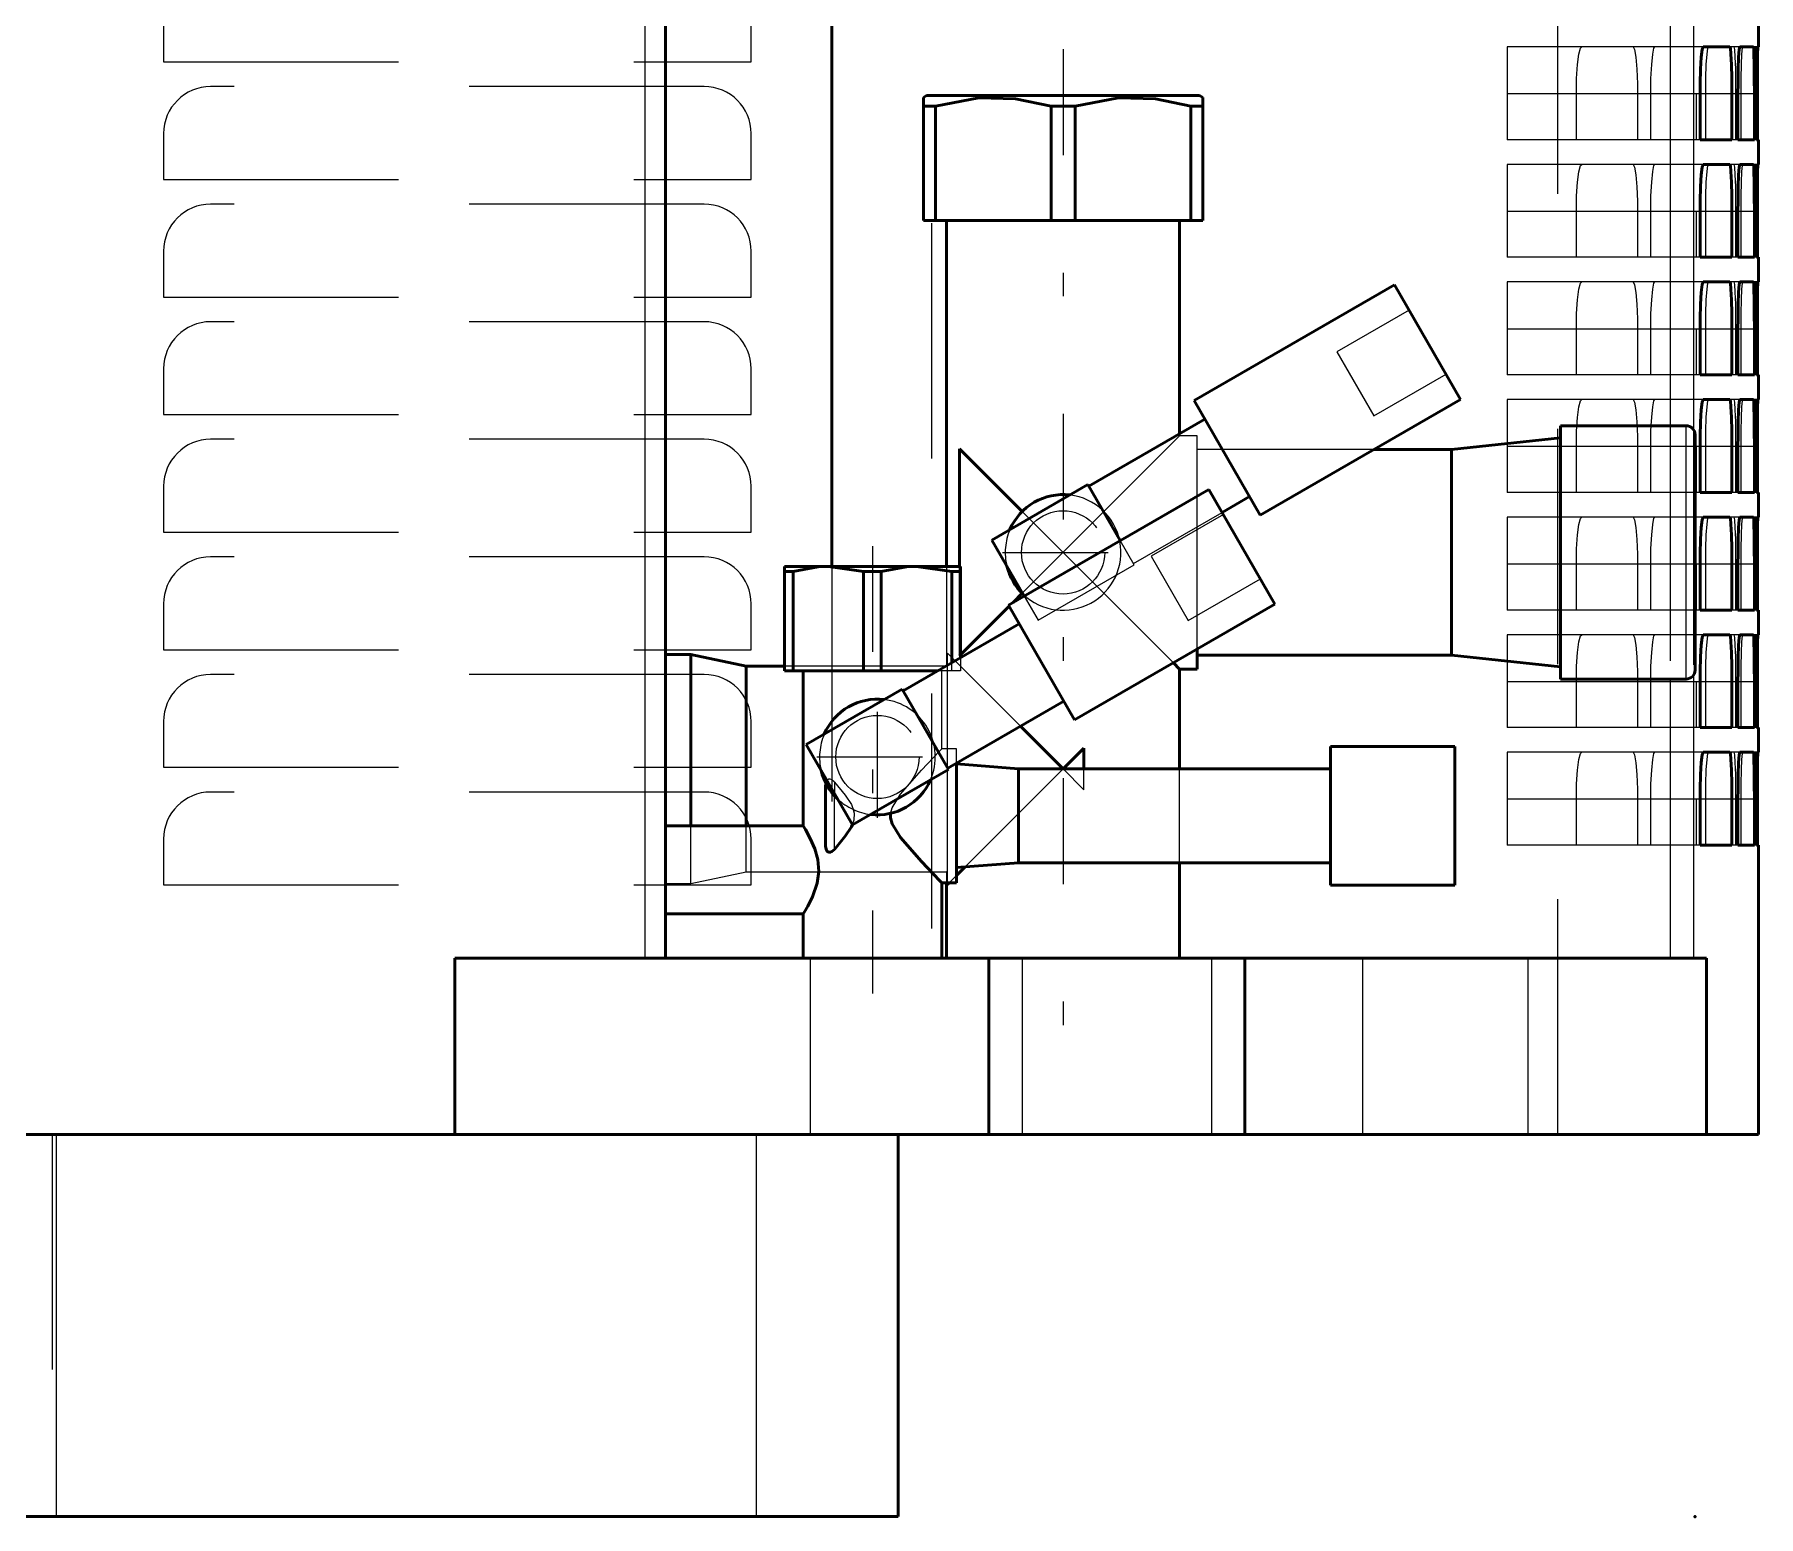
# Model space of a CAD drawing. Header units: inches. Extents: x 0 to 35.8, y 0 to 41.5.
# Drawn here: x 28.43 to 35.77, y 0 to 6.3 of the extents above; entities that cross this region are included whole.
import ezdxf

# ---------------------------------------------------------------- set-up
doc = ezdxf.new("R2010")
doc.units = ezdxf.units.IN
doc.header["$MEASUREMENT"] = 0
doc.linetypes.add('Center', pattern=[1.5, 0.45, -0.5, 0.05, -0.5])
doc.linetypes.add('Dashed', pattern=[2, 1, -1])
for name, color, linetype, lineweight in [('2d ConnectionPoints', 7, 'Continuous', 50), ('AM_0', 7, 'Continuous', 50), ('AM_4', 3, 'Continuous', 25), ('AM_7', 7, 'Center', 25), ('AM_9', 6, 'Dashed', 25)]:
    doc.layers.add(name, color=color, linetype=linetype, lineweight=lineweight)

msp = doc.modelspace()

# ---------------------------------------------------------------- linework, layer by layer
at = {"layer": '2d ConnectionPoints'}
msp.add_point((35.5, 0), dxfattribs=at)
msp.add_point((35.5, 0), dxfattribs=at)
at = {"layer": 'AM_0'}
for p, q in [((31.12, 14.625), (31.12, 2.375)), ((31.8271, 14.625), (31.8271, 4.04)), ((35.77, 6.355), (35.77, 6.25)), ((35.6481, 6.25), (35.5345, 6.25)), ((35.7485, 6.25), (35.6901, 6.25)), ((35.77, 6.25), (35.7636, 6.25)), ((32.2305, 6.043), (32.2165, 6.0349)), ((32.2165, 5.512), (32.2165, 6.0349)), ((33.3915, 6.043), (32.2305, 6.043)), ((33.4055, 6.0349), (33.3915, 6.043)), ((33.4055, 6.0349), (33.4055, 5.512)), ((35.5217, 6.05), (35.5217, 5.855)), ((35.657, 5.855), (35.657, 6.05)), ((35.6826, 6.05), (35.6826, 5.855)), ((35.7522, 5.855), (35.7522, 6.05)), ((35.7613, 6.05), (35.7613, 5.855)), ((35.7652, 5.855), (35.7652, 6.05)), ((32.2675, 5.9977), (32.2165, 5.9977)), ((32.2675, 5.9977), (32.2675, 5.512)), ((32.76, 5.512), (32.76, 5.9977)), ((32.862, 5.9977), (32.76, 5.9977)), ((32.862, 5.9977), (32.862, 5.512)), ((33.3545, 5.512), (33.3545, 5.9977)), ((33.4055, 5.9977), (33.3545, 5.9977)), ((35.5217, 5.855), (35.657, 5.855)), ((35.6826, 5.855), (35.7522, 5.855)), ((35.7613, 5.855), (35.77, 5.855)), ((35.77, 5.855), (35.77, 5.75)), ((35.6481, 5.75), (35.5345, 5.75)), ((35.7485, 5.75), (35.6901, 5.75)), ((35.77, 5.75), (35.7636, 5.75)), ((33.4055, 5.512), (32.2165, 5.512)), ((32.315, 5.512), (32.315, 4.04)), ((33.307, 4.6046), (33.307, 5.512)), ((35.5217, 5.55), (35.5217, 5.355)), ((35.657, 5.355), (35.657, 5.55)), ((35.6826, 5.55), (35.6826, 5.355)), ((35.7522, 5.355), (35.7522, 5.55)), ((35.7613, 5.55), (35.7613, 5.355)), ((35.7652, 5.355), (35.7652, 5.55)), ((35.5217, 5.355), (35.657, 5.355)), ((35.6826, 5.355), (35.7522, 5.355)), ((35.7613, 5.355), (35.77, 5.355)), ((35.77, 5.355), (35.77, 5.25)), ((34.2209, 5.2379), (33.3688, 4.7459)), ((34.2209, 5.2379), (34.5024, 4.7503)), ((35.6481, 5.25), (35.5345, 5.25)), ((35.7485, 5.25), (35.6901, 5.25)), ((35.77, 5.25), (35.7636, 5.25)), ((35.5217, 5.05), (35.5217, 4.855)), ((35.657, 4.855), (35.657, 5.05)), ((35.6826, 5.05), (35.6826, 4.855)), ((35.7522, 4.855), (35.7522, 5.05)), ((35.7613, 5.05), (35.7613, 4.855)), ((35.7652, 4.855), (35.7652, 5.05)), ((35.5217, 4.855), (35.657, 4.855)), ((35.6826, 4.855), (35.7522, 4.855)), ((35.7613, 4.855), (35.77, 4.855)), ((35.77, 4.855), (35.77, 4.75)), ((33.3688, 4.7459), (33.6503, 4.2583)), ((33.6503, 4.2583), (34.5024, 4.7503)), ((35.6481, 4.75), (35.5345, 4.75)), ((35.7485, 4.75), (35.6901, 4.75)), ((35.77, 4.75), (35.7636, 4.75)), ((33.4145, 4.6667), (32.9209, 4.3817)), ((34.928, 3.5615), (34.928, 4.6385)), ((35.462, 4.6385), (34.928, 4.6385)), ((34.928, 4.587), (34.463, 4.537)), ((35.5, 3.5995), (35.5, 4.6005)), ((35.5217, 4.55), (35.5217, 4.355)), ((35.657, 4.355), (35.657, 4.55)), ((35.6826, 4.55), (35.6826, 4.355)), ((35.7522, 4.355), (35.7522, 4.55)), ((35.7613, 4.55), (35.7613, 4.355)), ((35.7652, 4.355), (35.7652, 4.55)), ((32.371, 4.54), (32.6371, 4.2739)), ((32.371, 4.04), (32.371, 4.54)), ((34.463, 4.537), (34.1329, 4.537)), ((34.463, 3.663), (34.463, 4.537)), ((32.9169, 4.3886), (32.5081, 4.1526)), ((33.4309, 4.3679), (32.5788, 3.8759)), ((33.0544, 4.1505), (32.9169, 4.3886)), ((33.4309, 4.3679), (33.7124, 3.8803)), ((33.4875, 4.27), (33.6045, 4.3376)), ((35.5217, 4.355), (35.657, 4.355)), ((35.6826, 4.355), (35.7522, 4.355)), ((35.7613, 4.355), (35.77, 4.355)), ((35.77, 4.355), (35.77, 4.25)), ((35.6481, 4.25), (35.5345, 4.25)), ((35.7485, 4.25), (35.6901, 4.25)), ((35.77, 4.25), (35.7636, 4.25)), ((32.5081, 4.1526), (32.6456, 3.9145)), ((31.625, 3.597), (31.625, 4.04)), ((32.375, 4.04), (31.625, 4.04)), ((31.9624, 4.0181), (31.8125, 4.04)), ((32.3374, 4.0181), (32.1875, 4.04)), ((32.375, 4.04), (32.375, 3.6526)), ((35.5217, 4.05), (35.5217, 3.855)), ((35.657, 3.855), (35.657, 4.05)), ((35.6826, 4.05), (35.6826, 3.855)), ((35.7522, 3.855), (35.7522, 4.05)), ((35.7613, 4.05), (35.7613, 3.855)), ((35.7652, 3.855), (35.7652, 4.05)), ((31.6626, 4.0181), (31.625, 4.0181)), ((31.6626, 4.0181), (31.6626, 3.597)), ((31.9624, 3.597), (31.9624, 4.0181)), ((32.0376, 4.0181), (31.9624, 4.0181)), ((32.0376, 4.0181), (32.0376, 3.597)), ((32.375, 4.0181), (32.3374, 4.0181)), ((32.3374, 3.6309), (32.3374, 4.0181)), ((32.6371, 3.9261), (32.5981, 3.8871)), ((32.5818, 3.8708), (32.371, 3.66)), ((32.5788, 3.8759), (32.8603, 3.3883)), ((32.8603, 3.3883), (33.7124, 3.8803)), ((35.5217, 3.855), (35.657, 3.855)), ((35.6826, 3.855), (35.7522, 3.855)), ((35.7613, 3.855), (35.77, 3.855)), ((35.77, 3.855), (35.77, 3.75)), ((32.6245, 3.7967), (32.1309, 3.5117)), ((35.6481, 3.75), (35.5345, 3.75)), ((35.7485, 3.75), (35.6901, 3.75)), ((35.77, 3.75), (35.7636, 3.75)), ((33.381, 3.604), (33.381, 3.689)), ((31.227, 3.666), (31.12, 3.666)), ((31.227, 2.937), (31.227, 3.666)), ((31.463, 3.616), (31.227, 3.666)), ((31.625, 3.616), (31.463, 3.616)), ((31.463, 2.937), (31.463, 3.616)), ((32.2787, 3.597), (31.625, 3.597)), ((31.705, 3.597), (31.705, 2.9356)), ((33.307, 3.604), (33.2802, 3.6308)), ((33.307, 3.18), (33.307, 3.604)), ((33.307, 3.604), (33.381, 3.604)), ((33.381, 3.663), (34.463, 3.663)), ((34.463, 3.663), (34.928, 3.613)), ((34.928, 3.5615), (35.462, 3.5615)), ((35.5217, 3.55), (35.5217, 3.355)), ((35.657, 3.355), (35.657, 3.55)), ((35.6826, 3.55), (35.6826, 3.355)), ((35.7522, 3.355), (35.7522, 3.55)), ((35.7613, 3.55), (35.7613, 3.355)), ((35.7652, 3.355), (35.7652, 3.55)), ((32.1269, 3.5186), (31.7181, 3.2826)), ((32.3239, 3.1774), (32.1269, 3.5186)), ((32.3209, 3.1826), (32.8145, 3.4676)), ((32.6293, 3.3607), (32.811, 3.179)), ((35.5217, 3.355), (35.657, 3.355)), ((35.6826, 3.355), (35.7522, 3.355)), ((35.7613, 3.355), (35.77, 3.355)), ((35.77, 3.355), (35.77, 3.25)), ((31.7181, 3.2826), (31.9151, 2.9414)), ((32.811, 3.179), (32.9, 3.268)), ((32.9, 3.18), (32.9, 3.268)), ((33.949, 2.685), (33.949, 3.275)), ((34.478, 3.275), (33.949, 3.275)), ((34.478, 2.685), (34.478, 3.275)), ((35.6481, 3.25), (35.5345, 3.25)), ((35.7485, 3.25), (35.6901, 3.25)), ((35.77, 3.25), (35.7636, 3.25)), ((31.9151, 2.9414), (32.3239, 3.1774)), ((32.622, 3.18), (32.358, 3.2005)), ((32.358, 2.695), (32.358, 3.2005)), ((33.949, 3.18), (32.622, 3.18)), ((32.622, 2.78), (32.622, 3.18)), ((31.8, 2.8617), (31.8, 3.0983)), ((35.5217, 3.05), (35.5217, 2.855)), ((35.657, 2.855), (35.657, 3.05)), ((35.6826, 3.05), (35.6826, 2.855)), ((35.7522, 2.855), (35.7522, 3.05)), ((35.7613, 3.05), (35.7613, 2.855)), ((35.7652, 2.855), (35.7652, 3.05)), ((31.705, 2.937), (31.12, 2.937)), ((35.5217, 2.855), (35.657, 2.855)), ((35.6826, 2.855), (35.7522, 2.855)), ((35.7613, 2.855), (35.77, 2.855)), ((35.77, 2.855), (35.77, 1.625)), ((32.358, 2.7595), (32.622, 2.78)), ((32.3943, 2.7623), (32.358, 2.726)), ((32.622, 2.78), (33.949, 2.78)), ((33.307, 2.375), (33.307, 2.78)), ((32.295, 2.695), (32.358, 2.695)), ((32.295, 2.375), (32.295, 2.695)), ((32.315, 2.695), (32.315, 2.375)), ((32.319, 2.687), (32.319, 2.695)), ((32.327, 2.695), (32.319, 2.687)), ((33.949, 2.685), (34.478, 2.685)), ((31.12, 2.563), (31.705, 2.563)), ((31.705, 2.563), (31.705, 2.375)), ((30.2226, 2.375), (35.5484, 2.375)), ((30.2226, 2.375), (30.2226, 1.625)), ((32.495, 2.375), (32.495, 1.625)), ((33.585, 2.375), (33.585, 1.625)), ((35.5484, 2.375), (35.5484, 1.625)), ((0.23, 1.625), (35.77, 1.625)), ((32.11, 1.625), (32.11, 0)), ((3.39, 0), (32.11, 0))]:
    msp.add_line(p, q, dxfattribs=at)
for points in [[(35.5345, 6.25), (35.5303, 6.2387), (35.5265, 6.206), (35.5236, 6.1557), (35.522, 6.0935), (35.5217, 6.05)], [(35.657, 6.05), (35.6565, 6.1162), (35.6551, 6.1748), (35.6529, 6.2195), (35.6501, 6.2451), (35.6481, 6.25)], [(35.6901, 6.25), (35.6877, 6.2387), (35.6855, 6.2061), (35.6838, 6.1559), (35.6828, 6.0938), (35.6826, 6.05)], [(35.7522, 6.05), (35.752, 6.1162), (35.7514, 6.1749), (35.7505, 6.2196), (35.7494, 6.2451), (35.7485, 6.25)], [(35.7636, 6.25), (35.7629, 6.2387), (35.7622, 6.2062), (35.7617, 6.156), (35.7614, 6.0939), (35.7613, 6.05)], [(35.7652, 6.05), (35.7653, 6.1162), (35.7656, 6.1749), (35.766, 6.2196), (35.7665, 6.2451), (35.7669, 6.25)], [(32.76, 5.9977), (32.6092, 6.0291), (32.4523, 6.0325), (32.2675, 5.9977)], [(33.3545, 5.9977), (33.2037, 6.0291), (33.0468, 6.0325), (32.862, 5.9977)], [(35.5345, 5.75), (35.5303, 5.7387), (35.5265, 5.706), (35.5236, 5.6557), (35.522, 5.5935), (35.5217, 5.55)], [(35.657, 5.55), (35.6565, 5.6162), (35.6551, 5.6748), (35.6529, 5.7195), (35.6501, 5.7451), (35.6481, 5.75)], [(35.6901, 5.75), (35.6877, 5.7387), (35.6855, 5.7061), (35.6838, 5.6559), (35.6828, 5.5938), (35.6826, 5.55)], [(35.7522, 5.55), (35.752, 5.6162), (35.7514, 5.6749), (35.7505, 5.7196), (35.7494, 5.7451), (35.7485, 5.75)], [(35.7636, 5.75), (35.7629, 5.7387), (35.7622, 5.7062), (35.7617, 5.656), (35.7614, 5.5939), (35.7613, 5.55)], [(35.7652, 5.55), (35.7653, 5.6162), (35.7656, 5.6749), (35.766, 5.7196), (35.7665, 5.7451), (35.7669, 5.75)], [(35.5345, 5.25), (35.5303, 5.2387), (35.5265, 5.206), (35.5236, 5.1557), (35.522, 5.0935), (35.5217, 5.05)], [(35.657, 5.05), (35.6565, 5.1162), (35.6551, 5.1748), (35.6529, 5.2195), (35.6501, 5.2451), (35.6481, 5.25)], [(35.6901, 5.25), (35.6877, 5.2387), (35.6855, 5.2061), (35.6838, 5.1559), (35.6828, 5.0938), (35.6826, 5.05)], [(35.7522, 5.05), (35.752, 5.1162), (35.7514, 5.1749), (35.7505, 5.2196), (35.7494, 5.2451), (35.7485, 5.25)], [(35.7636, 5.25), (35.7629, 5.2387), (35.7622, 5.2062), (35.7617, 5.156), (35.7614, 5.0939), (35.7613, 5.05)], [(35.7652, 5.05), (35.7653, 5.1162), (35.7656, 5.1749), (35.766, 5.2196), (35.7665, 5.2451), (35.7669, 5.25)], [(35.5345, 4.75), (35.5303, 4.7387), (35.5265, 4.706), (35.5236, 4.6557), (35.522, 4.5935), (35.5217, 4.55)], [(35.657, 4.55), (35.6565, 4.6162), (35.6551, 4.6748), (35.6529, 4.7195), (35.6501, 4.7451), (35.6481, 4.75)], [(35.6901, 4.75), (35.6877, 4.7387), (35.6855, 4.7061), (35.6838, 4.6559), (35.6828, 4.5938), (35.6826, 4.55)], [(35.7522, 4.55), (35.752, 4.6162), (35.7514, 4.6749), (35.7505, 4.7196), (35.7494, 4.7451), (35.7485, 4.75)], [(35.7636, 4.75), (35.7629, 4.7387), (35.7622, 4.7062), (35.7617, 4.656), (35.7614, 4.5939), (35.7613, 4.55)], [(35.7652, 4.55), (35.7653, 4.6162), (35.7656, 4.6749), (35.766, 4.7196), (35.7665, 4.7451), (35.7669, 4.75)], [(35.5345, 4.25), (35.5303, 4.2387), (35.5265, 4.206), (35.5236, 4.1557), (35.522, 4.0935), (35.5217, 4.05)], [(35.657, 4.05), (35.6565, 4.1162), (35.6551, 4.1748), (35.6529, 4.2195), (35.6501, 4.2451), (35.6481, 4.25)], [(35.6901, 4.25), (35.6877, 4.2387), (35.6855, 4.2061), (35.6838, 4.1559), (35.6828, 4.0938), (35.6826, 4.05)], [(35.7522, 4.05), (35.752, 4.1162), (35.7514, 4.1749), (35.7505, 4.2196), (35.7494, 4.2451), (35.7485, 4.25)], [(35.7636, 4.25), (35.7629, 4.2387), (35.7622, 4.2062), (35.7617, 4.156), (35.7614, 4.0939), (35.7613, 4.05)], [(35.7652, 4.05), (35.7653, 4.1162), (35.7656, 4.1749), (35.766, 4.2196), (35.7665, 4.2451), (35.7669, 4.25)], [(31.8125, 4.04), (31.7694, 4.0381), (31.6626, 4.0181)], [(32.1875, 4.04), (32.1444, 4.0381), (32.0376, 4.0181)], [(35.5345, 3.75), (35.5303, 3.7387), (35.5265, 3.706), (35.5236, 3.6557), (35.522, 3.5935), (35.5217, 3.55)], [(35.657, 3.55), (35.6565, 3.6162), (35.6551, 3.6748), (35.6529, 3.7195), (35.6501, 3.7451), (35.6481, 3.75)], [(35.6901, 3.75), (35.6877, 3.7387), (35.6855, 3.7061), (35.6838, 3.6559), (35.6828, 3.5938), (35.6826, 3.55)], [(35.7522, 3.55), (35.752, 3.6162), (35.7514, 3.6749), (35.7505, 3.7196), (35.7494, 3.7451), (35.7485, 3.75)], [(35.7636, 3.75), (35.7629, 3.7387), (35.7622, 3.7062), (35.7617, 3.656), (35.7614, 3.5939), (35.7613, 3.55)], [(35.7652, 3.55), (35.7653, 3.6162), (35.7656, 3.6749), (35.766, 3.7196), (35.7665, 3.7451), (35.7669, 3.75)], [(35.5345, 3.25), (35.5303, 3.2387), (35.5265, 3.206), (35.5236, 3.1557), (35.522, 3.0935), (35.5217, 3.05)], [(35.657, 3.05), (35.6565, 3.1162), (35.6551, 3.1748), (35.6529, 3.2195), (35.6501, 3.2451), (35.6481, 3.25)], [(35.6901, 3.25), (35.6877, 3.2387), (35.6855, 3.2061), (35.6838, 3.1559), (35.6828, 3.0938), (35.6826, 3.05)], [(35.7522, 3.05), (35.752, 3.1162), (35.7514, 3.1749), (35.7505, 3.2196), (35.7494, 3.2451), (35.7485, 3.25)], [(35.7636, 3.25), (35.7629, 3.2387), (35.7622, 3.2062), (35.7617, 3.156), (35.7614, 3.0939), (35.7613, 3.05)], [(35.7652, 3.05), (35.7653, 3.1162), (35.7656, 3.1749), (35.766, 3.2196), (35.7665, 3.2451), (35.7669, 3.25)], [(31.8, 3.0983), (31.8001, 3.1031), (31.8018, 3.1183)], [(31.705, 2.563), (31.7103, 2.5715), (31.7243, 2.5953), (31.7444, 2.6347), (31.7649, 2.6934), (31.7717, 2.7433), (31.7676, 2.794), (31.7551, 2.8391), (31.7355, 2.8838), (31.7148, 2.9211), (31.7052, 2.9366), (31.705, 2.937)], [(31.838, 2.837), (31.8841, 2.8926), (31.9102, 2.9324), (31.9151, 2.9425)], [(32.0769, 2.9904), (32.0767, 2.9708), (32.0834, 2.946), (32.1194, 2.8881), (32.2083, 2.7862), (32.2598, 2.7316), (32.2868, 2.7035), (32.295, 2.695)], [(31.838, 2.837), (31.8273, 2.8278), (31.8202, 2.825), (31.8144, 2.825), (31.8099, 2.827), (31.8062, 2.8308), (31.8029, 2.8376), (31.8005, 2.8506), (31.8, 2.8617)]]:
    msp.add_lwpolyline(points, dxfattribs=at)
for centre, radius, start, end in [((35.462, 4.6005), 0.038, 360, 90), ((32.811, 4.1), 0.246, 83.20781, 156.79219), ((32.811, 4.1), 0.246, 193.60723, 226.39277), ((35.462, 3.5995), 0.038, 270, 0), ((32.021, 3.23), 0.246, 83.20781, 156.79219), ((32.021, 3.23), 0.246, 193.60723, 226.39277), ((32.021, 3.23), 0.246, 263.20781, 336.79219)]:
    msp.add_arc(centre, radius, start, end, dxfattribs=at)
at = {"layer": 'AM_4'}
for p, q in [((31.0309, 14.625), (31.0309, 2.375)), ((35.394, 14.625), (35.394, 4.6385)), ((35.4937, 14.625), (35.4937, 4.6214)), ((35.657, 6.05), (35.5217, 6.05)), ((35.7522, 6.05), (35.6826, 6.05)), ((35.7652, 6.05), (35.7613, 6.05)), ((35.657, 5.55), (35.5217, 5.55)), ((35.7522, 5.55), (35.6826, 5.55)), ((35.7652, 5.55), (35.7613, 5.55)), ((35.657, 5.05), (35.5217, 5.05)), ((35.7522, 5.05), (35.6826, 5.05)), ((35.7652, 5.05), (35.7613, 5.05)), ((35.462, 3.5615), (35.462, 4.6385)), ((35.657, 4.55), (35.5217, 4.55)), ((35.7522, 4.55), (35.6826, 4.55)), ((35.7652, 4.55), (35.7613, 4.55)), ((35.657, 4.05), (35.5217, 4.05)), ((35.7522, 4.05), (35.6826, 4.05)), ((35.7652, 4.05), (35.7613, 4.05)), ((35.394, 3.5615), (35.394, 2.375)), ((35.4937, 3.5786), (35.4937, 2.375)), ((35.657, 3.55), (35.5217, 3.55)), ((35.7522, 3.55), (35.6826, 3.55)), ((35.7652, 3.55), (35.7613, 3.55)), ((31.838, 2.837), (31.838, 3.0656)), ((35.657, 3.05), (35.5217, 3.05)), ((35.7522, 3.05), (35.6826, 3.05)), ((35.7652, 3.05), (35.7613, 3.05)), ((31.735, 2.375), (31.735, 1.625)), ((32.6368, 2.375), (32.6368, 1.625)), ((33.4432, 2.375), (33.4432, 1.625)), ((34.085, 2.375), (34.085, 1.625)), ((34.7884, 2.375), (34.7884, 1.625)), ((28.5264, 1.625), (28.5264, 0)), ((31.5045, 1.625), (31.5045, 0))]:
    msp.add_line(p, q, dxfattribs=at)
at = {"layer": 'AM_7'}
for p, q in [((32.811, 6.2396), (32.811, 1.9144)), ((32, 4.1265), (32, 2.2235)), ((32.5527, 4.1), (33.0693, 4.1)), ((32.021, 2.9717), (32.021, 3.4883)), ((31.7627, 3.23), (32.2793, 3.23))]:
    msp.add_line(p, q, dxfattribs=at)
at = {"layer": 'AM_9'}
for p, q in [((32.2511, 41.5), (32.2511, 1.625)), ((34.9142, 14.625), (34.9142, 1.625)), ((28.984, 6.381), (28.984, 6.186)), ((31.484, 6.186), (31.484, 6.381)), ((34.7, 6.25), (34.7, 5.855)), ((35.5345, 6.25), (34.7, 6.25)), ((35.6901, 6.25), (35.6481, 6.25)), ((35.7636, 6.25), (35.7485, 6.25)), ((28.984, 6.186), (31.484, 6.186)), ((31.284, 6.081), (29.184, 6.081)), ((35.5217, 6.05), (34.7, 6.05)), ((34.995, 5.855), (34.995, 6.05)), ((35.2549, 6.05), (35.2549, 5.855)), ((35.3116, 5.855), (35.3116, 6.05)), ((35.5051, 6.05), (35.5051, 5.855)), ((35.5452, 5.855), (35.5452, 6.05)), ((35.6826, 6.05), (35.657, 6.05)), ((35.6727, 6.05), (35.6727, 5.855)), ((35.6963, 5.855), (35.6963, 6.05)), ((35.7613, 6.05), (35.7522, 6.05)), ((35.758, 6.05), (35.758, 5.855)), ((28.984, 5.881), (28.984, 5.686)), ((31.484, 5.686), (31.484, 5.881)), ((35.5217, 5.855), (34.7, 5.855)), ((35.6826, 5.855), (35.657, 5.855)), ((35.7613, 5.855), (35.7522, 5.855)), ((34.7, 5.75), (34.7, 5.355)), ((35.5345, 5.75), (34.7, 5.75)), ((35.6901, 5.75), (35.6481, 5.75)), ((35.7636, 5.75), (35.7485, 5.75)), ((28.984, 5.686), (31.484, 5.686)), ((31.284, 5.581), (29.184, 5.581)), ((35.5217, 5.55), (34.7, 5.55)), ((34.995, 5.355), (34.995, 5.55)), ((35.2549, 5.55), (35.2549, 5.355)), ((35.3116, 5.355), (35.3116, 5.55)), ((35.5051, 5.55), (35.5051, 5.355)), ((35.5452, 5.355), (35.5452, 5.55)), ((35.6826, 5.55), (35.657, 5.55)), ((35.6727, 5.55), (35.6727, 5.355)), ((35.6963, 5.355), (35.6963, 5.55)), ((35.7613, 5.55), (35.7522, 5.55)), ((35.758, 5.55), (35.758, 5.355)), ((28.984, 5.381), (28.984, 5.186)), ((31.484, 5.186), (31.484, 5.381)), ((35.5217, 5.355), (34.7, 5.355)), ((35.6826, 5.355), (35.657, 5.355)), ((35.7613, 5.355), (35.7522, 5.355)), ((34.7, 5.25), (34.7, 4.855)), ((35.5345, 5.25), (34.7, 5.25)), ((35.6901, 5.25), (35.6481, 5.25)), ((35.7636, 5.25), (35.7485, 5.25)), ((28.984, 5.186), (31.484, 5.186)), ((31.284, 5.081), (29.184, 5.081)), ((34.2829, 5.1305), (33.9764, 4.9535)), ((35.5217, 5.05), (34.7, 5.05)), ((34.995, 4.855), (34.995, 5.05)), ((35.2549, 5.05), (35.2549, 4.855)), ((35.3116, 4.855), (35.3116, 5.05)), ((35.5051, 5.05), (35.5051, 4.855)), ((35.5452, 4.855), (35.5452, 5.05)), ((35.6826, 5.05), (35.657, 5.05)), ((35.6727, 5.05), (35.6727, 4.855)), ((35.6963, 4.855), (35.6963, 5.05)), ((35.7613, 5.05), (35.7522, 5.05)), ((35.758, 5.05), (35.758, 4.855)), ((33.9764, 4.9535), (34.1339, 4.6807)), ((28.984, 4.881), (28.984, 4.686)), ((31.484, 4.686), (31.484, 4.881)), ((34.1339, 4.6807), (34.4404, 4.8577)), ((35.5217, 4.855), (34.7, 4.855)), ((35.6826, 4.855), (35.657, 4.855)), ((35.7613, 4.855), (35.7522, 4.855)), ((34.7, 4.75), (34.7, 4.355)), ((35.5345, 4.75), (34.7, 4.75)), ((35.6901, 4.75), (35.6481, 4.75)), ((35.7636, 4.75), (35.7485, 4.75)), ((28.984, 4.686), (31.484, 4.686)), ((35.394, 4.6385), (35.394, 3.5615)), ((35.4937, 4.6214), (35.4937, 3.5786)), ((31.284, 4.581), (29.184, 4.581)), ((32.6371, 3.9261), (33.307, 4.596)), ((33.307, 4.596), (33.307, 4.6046)), ((33.381, 4.596), (33.307, 4.596)), ((33.381, 3.689), (33.381, 4.596)), ((35.5217, 4.55), (34.7, 4.55)), ((34.995, 4.355), (34.995, 4.55)), ((35.2549, 4.55), (35.2549, 4.355)), ((35.3116, 4.355), (35.3116, 4.55)), ((35.5051, 4.55), (35.5051, 4.355)), ((35.5452, 4.355), (35.5452, 4.55)), ((35.6826, 4.55), (35.657, 4.55)), ((35.6727, 4.55), (35.6727, 4.355)), ((35.6963, 4.355), (35.6963, 4.55)), ((35.7613, 4.55), (35.7522, 4.55)), ((35.758, 4.55), (35.758, 4.355)), ((34.1329, 4.537), (33.381, 4.537)), ((28.984, 4.381), (28.984, 4.186)), ((31.484, 4.186), (31.484, 4.381)), ((35.5217, 4.355), (34.7, 4.355)), ((35.6826, 4.355), (35.657, 4.355)), ((35.7613, 4.355), (35.7522, 4.355)), ((33.2802, 3.6308), (32.6371, 4.2739)), ((33.1109, 4.0526), (33.4875, 4.27)), ((33.4929, 4.2605), (33.1864, 4.0835)), ((28.984, 4.186), (31.484, 4.186)), ((34.7, 4.25), (34.7, 3.855)), ((35.5345, 4.25), (34.7, 4.25)), ((35.6901, 4.25), (35.6481, 4.25)), ((35.7636, 4.25), (35.7485, 4.25)), ((33.1139, 4.0474), (33.0544, 4.1505)), ((31.284, 4.081), (29.184, 4.081)), ((31.8271, 4.04), (31.8271, 2.375)), ((32.315, 4.04), (32.315, 3.6128)), ((32.371, 3.66), (32.371, 4.04)), ((32.7051, 3.8114), (33.1139, 4.0474)), ((33.1864, 4.0835), (33.3439, 3.8107)), ((35.5217, 4.05), (34.7, 4.05)), ((34.995, 3.855), (34.995, 4.05)), ((35.2549, 4.05), (35.2549, 3.855)), ((35.3116, 3.855), (35.3116, 4.05)), ((35.5051, 4.05), (35.5051, 3.855)), ((35.5452, 3.855), (35.5452, 4.05)), ((35.6826, 4.05), (35.657, 4.05)), ((35.6727, 4.05), (35.6727, 3.855)), ((35.6963, 3.855), (35.6963, 4.05)), ((35.7613, 4.05), (35.7522, 4.05)), ((35.758, 4.05), (35.758, 3.855)), ((33.3439, 3.8107), (33.6504, 3.9877)), ((32.6456, 3.9145), (32.7051, 3.8114)), ((28.984, 3.881), (28.984, 3.686)), ((31.484, 3.686), (31.484, 3.881)), ((32.5981, 3.8871), (32.5818, 3.8708)), ((35.5217, 3.855), (34.7, 3.855)), ((35.6826, 3.855), (35.657, 3.855)), ((35.7613, 3.855), (35.7522, 3.855)), ((34.7, 3.75), (34.7, 3.355)), ((35.5345, 3.75), (34.7, 3.75)), ((35.6901, 3.75), (35.6481, 3.75)), ((35.7636, 3.75), (35.7485, 3.75)), ((28.984, 3.686), (31.484, 3.686)), ((32.319, 2.695), (32.319, 3.671)), ((32.319, 3.671), (32.6293, 3.3607)), ((32.319, 3.616), (31.625, 3.616)), ((32.375, 3.597), (32.2787, 3.597)), ((32.295, 3.2636), (32.295, 3.597)), ((32.3374, 3.597), (32.3374, 3.6309)), ((32.375, 3.6526), (32.375, 3.597)), ((31.284, 3.581), (29.184, 3.581)), ((35.5217, 3.55), (34.7, 3.55)), ((34.995, 3.355), (34.995, 3.55)), ((35.2549, 3.55), (35.2549, 3.355)), ((35.3116, 3.355), (35.3116, 3.5616)), ((35.5051, 3.55), (35.5051, 3.355)), ((35.5452, 3.355), (35.5452, 3.55)), ((35.6826, 3.55), (35.657, 3.55)), ((35.6727, 3.55), (35.6727, 3.355)), ((35.6963, 3.355), (35.6963, 3.55)), ((35.7613, 3.55), (35.7522, 3.55)), ((35.758, 3.55), (35.758, 3.355)), ((28.984, 3.381), (28.984, 3.186)), ((31.484, 3.186), (31.484, 3.381)), ((35.5217, 3.355), (34.7, 3.355)), ((35.6826, 3.355), (35.657, 3.355)), ((35.7613, 3.355), (35.7522, 3.355)), ((32.295, 3.265), (32.2669, 3.2358)), ((32.358, 3.265), (32.2937, 3.265)), ((32.358, 3.2005), (32.358, 3.265)), ((34.7, 3.25), (34.7, 2.855)), ((35.5345, 3.25), (34.7, 3.25)), ((35.6901, 3.25), (35.6481, 3.25)), ((35.7636, 3.25), (35.7485, 3.25)), ((28.984, 3.186), (31.484, 3.186)), ((32.811, 3.179), (32.3943, 2.7623)), ((32.9, 3.09), (32.811, 3.179)), ((32.9, 3.09), (32.9, 3.18)), ((33.307, 2.78), (33.307, 3.18)), ((31.284, 3.081), (29.184, 3.081)), ((31.838, 3.123), (31.838, 3.0656)), ((35.5217, 3.05), (34.7, 3.05)), ((34.995, 2.855), (34.995, 3.05)), ((35.2549, 3.05), (35.2549, 2.855)), ((35.3116, 2.855), (35.3116, 3.05)), ((35.5051, 3.05), (35.5051, 2.855)), ((35.5452, 2.855), (35.5452, 3.05)), ((35.6826, 3.05), (35.657, 3.05)), ((35.6727, 3.05), (35.6727, 2.855)), ((35.6963, 2.855), (35.6963, 3.05)), ((35.7613, 3.05), (35.7522, 3.05)), ((35.758, 3.05), (35.758, 2.855)), ((31.227, 2.692), (31.227, 2.937)), ((31.463, 2.742), (31.463, 2.937)), ((31.705, 2.937), (31.7153, 2.9204)), ((28.984, 2.881), (28.984, 2.686)), ((31.484, 2.686), (31.484, 2.881)), ((35.5217, 2.855), (34.7, 2.855)), ((35.6826, 2.855), (35.657, 2.855)), ((35.7613, 2.855), (35.7522, 2.855)), ((31.227, 2.692), (31.463, 2.742)), ((31.463, 2.742), (32.319, 2.742)), ((32.319, 2.7465), (32.315, 2.742)), ((32.315, 2.742), (32.315, 2.695)), ((32.358, 2.726), (32.327, 2.695)), ((28.984, 2.686), (31.484, 2.686)), ((31.12, 2.692), (31.227, 2.692)), ((28.51, 1.625), (28.51, 0))]:
    msp.add_line(p, q, dxfattribs=at)
for points in [[(34.995, 6.05), (34.9962, 6.1159), (34.9999, 6.1743), (35.0056, 6.219), (35.0126, 6.2448), (35.0177, 6.25)], [(35.2361, 6.25), (35.2424, 6.2386), (35.2479, 6.2058), (35.2521, 6.1553), (35.2545, 6.0931), (35.2549, 6.05)], [(35.3116, 6.05), (35.3125, 6.116), (35.3154, 6.1746), (35.3197, 6.2192), (35.3251, 6.245), (35.329, 6.25)], [(35.5452, 6.05), (35.5459, 6.1161), (35.5479, 6.1748), (35.5509, 6.2194), (35.5547, 6.245), (35.5573, 6.25)], [(35.6644, 6.25), (35.6672, 6.2387), (35.6696, 6.2061), (35.6714, 6.1559), (35.6725, 6.0937), (35.6727, 6.05)], [(35.6963, 6.05), (35.6967, 6.1162), (35.6978, 6.1749), (35.6996, 6.2195), (35.7017, 6.2451), (35.7032, 6.25)], [(35.755, 6.25), (35.756, 6.2387), (35.7569, 6.2062), (35.7576, 6.156), (35.758, 6.0939), (35.758, 6.05)], [(34.995, 5.55), (34.9962, 5.6159), (34.9999, 5.6743), (35.0056, 5.719), (35.0126, 5.7448), (35.0177, 5.75)], [(35.2361, 5.75), (35.2424, 5.7386), (35.2479, 5.7058), (35.2521, 5.6553), (35.2545, 5.5931), (35.2549, 5.55)], [(35.3116, 5.55), (35.3125, 5.616), (35.3154, 5.6746), (35.3197, 5.7192), (35.3251, 5.745), (35.329, 5.75)], [(35.5452, 5.55), (35.5459, 5.6161), (35.5479, 5.6748), (35.5509, 5.7194), (35.5547, 5.745), (35.5573, 5.75)], [(35.6644, 5.75), (35.6672, 5.7387), (35.6696, 5.7061), (35.6714, 5.6559), (35.6725, 5.5937), (35.6727, 5.55)], [(35.6963, 5.55), (35.6967, 5.6162), (35.6978, 5.6749), (35.6996, 5.7195), (35.7017, 5.7451), (35.7032, 5.75)], [(35.755, 5.75), (35.756, 5.7387), (35.7569, 5.7062), (35.7576, 5.656), (35.758, 5.5939), (35.758, 5.55)], [(34.995, 5.05), (34.9962, 5.1159), (34.9999, 5.1743), (35.0056, 5.219), (35.0126, 5.2448), (35.0177, 5.25)], [(35.2361, 5.25), (35.2424, 5.2386), (35.2479, 5.2058), (35.2521, 5.1553), (35.2545, 5.0931), (35.2549, 5.05)], [(35.3116, 5.05), (35.3125, 5.116), (35.3154, 5.1746), (35.3197, 5.2192), (35.3251, 5.245), (35.329, 5.25)], [(35.5452, 5.05), (35.5459, 5.1161), (35.5479, 5.1748), (35.5509, 5.2194), (35.5547, 5.245), (35.5573, 5.25)], [(35.6644, 5.25), (35.6672, 5.2387), (35.6696, 5.2061), (35.6714, 5.1559), (35.6725, 5.0937), (35.6727, 5.05)], [(35.6963, 5.05), (35.6967, 5.1162), (35.6978, 5.1749), (35.6996, 5.2195), (35.7017, 5.2451), (35.7032, 5.25)], [(35.755, 5.25), (35.756, 5.2387), (35.7569, 5.2062), (35.7576, 5.156), (35.758, 5.0939), (35.758, 5.05)], [(34.995, 4.55), (34.9962, 4.6159), (34.9999, 4.6743), (35.0056, 4.719), (35.0126, 4.7448), (35.0177, 4.75)], [(35.2361, 4.75), (35.2424, 4.7386), (35.2479, 4.7058), (35.2521, 4.6553), (35.2545, 4.5931), (35.2549, 4.55)], [(35.3134, 4.6397), (35.3154, 4.6746), (35.3197, 4.7192), (35.3251, 4.745), (35.329, 4.75)], [(35.5452, 4.55), (35.5459, 4.6161), (35.5479, 4.6748), (35.5509, 4.7194), (35.5547, 4.745), (35.5573, 4.75)], [(35.6644, 4.75), (35.6672, 4.7387), (35.6696, 4.7061), (35.6714, 4.6559), (35.6725, 4.5937), (35.6727, 4.55)], [(35.6963, 4.55), (35.6967, 4.6162), (35.6978, 4.6749), (35.6996, 4.7195), (35.7017, 4.7451), (35.7032, 4.75)], [(35.755, 4.75), (35.756, 4.7387), (35.7569, 4.7062), (35.7576, 4.656), (35.758, 4.5939), (35.758, 4.55)], [(35.3116, 4.55), (35.3125, 4.616), (35.3134, 4.6397)], [(34.995, 4.05), (34.9962, 4.1159), (34.9999, 4.1743), (35.0056, 4.219), (35.0126, 4.2448), (35.0177, 4.25)], [(35.2361, 4.25), (35.2424, 4.2386), (35.2479, 4.2058), (35.2521, 4.1553), (35.2545, 4.0931), (35.2549, 4.05)], [(35.3116, 4.05), (35.3125, 4.116), (35.3154, 4.1746), (35.3197, 4.2192), (35.3251, 4.245), (35.329, 4.25)], [(35.5452, 4.05), (35.5459, 4.1161), (35.5479, 4.1748), (35.5509, 4.2194), (35.5547, 4.245), (35.5573, 4.25)], [(35.6644, 4.25), (35.6672, 4.2387), (35.6696, 4.2061), (35.6714, 4.1559), (35.6725, 4.0937), (35.6727, 4.05)], [(35.6963, 4.05), (35.6967, 4.1162), (35.6978, 4.1749), (35.6996, 4.2195), (35.7017, 4.2451), (35.7032, 4.25)], [(35.755, 4.25), (35.756, 4.2387), (35.7569, 4.2062), (35.7576, 4.156), (35.758, 4.0939), (35.758, 4.05)], [(34.995, 3.55), (34.9962, 3.6159), (34.9999, 3.6743), (35.0056, 3.719), (35.0126, 3.7448), (35.0177, 3.75)], [(35.2361, 3.75), (35.2424, 3.7386), (35.2479, 3.7058), (35.2521, 3.6553), (35.2545, 3.5931), (35.2549, 3.55)], [(35.3116, 3.5616), (35.3125, 3.616), (35.3154, 3.6746), (35.3197, 3.7192), (35.3251, 3.745), (35.329, 3.75)], [(35.5452, 3.55), (35.5459, 3.6161), (35.5479, 3.6748), (35.5509, 3.7194), (35.5547, 3.745), (35.5573, 3.75)], [(35.6644, 3.75), (35.6672, 3.7387), (35.6696, 3.7061), (35.6714, 3.6559), (35.6725, 3.5937), (35.6727, 3.55)], [(35.6963, 3.55), (35.6967, 3.6162), (35.6978, 3.6749), (35.6996, 3.7195), (35.7017, 3.7451), (35.7032, 3.75)], [(35.755, 3.75), (35.756, 3.7387), (35.7569, 3.7062), (35.7576, 3.656), (35.758, 3.5939), (35.758, 3.55)], [(32.0768, 2.9898), (32.0834, 3.014), (32.1194, 3.072), (32.2083, 3.1739), (32.2598, 3.2284), (32.2864, 3.2561)], [(34.995, 3.05), (34.9962, 3.1159), (34.9999, 3.1743), (35.0056, 3.219), (35.0126, 3.2448), (35.0177, 3.25)], [(35.2361, 3.25), (35.2424, 3.2386), (35.2479, 3.2058), (35.2521, 3.1553), (35.2545, 3.0931), (35.2549, 3.05)], [(35.3116, 3.05), (35.3125, 3.116), (35.3154, 3.1746), (35.3197, 3.2192), (35.3251, 3.245), (35.329, 3.25)], [(35.5452, 3.05), (35.5459, 3.1161), (35.5479, 3.1748), (35.5509, 3.2194), (35.5547, 3.245), (35.5573, 3.25)], [(35.6644, 3.25), (35.6672, 3.2387), (35.6696, 3.2061), (35.6714, 3.1559), (35.6725, 3.0937), (35.6727, 3.05)], [(35.6963, 3.05), (35.6967, 3.1162), (35.6978, 3.1749), (35.6996, 3.2195), (35.7017, 3.2451), (35.7032, 3.25)], [(35.755, 3.25), (35.756, 3.2387), (35.7569, 3.2062), (35.7576, 3.156), (35.758, 3.0939), (35.758, 3.05)], [(31.838, 3.123), (31.8273, 3.1322), (31.8202, 3.135), (31.8144, 3.135), (31.8099, 3.133), (31.8062, 3.1292), (31.8029, 3.1224), (31.801, 3.1139)], [(31.838, 3.123), (31.884, 3.0674), (31.9102, 3.0277), (31.9214, 2.9994)], [(31.9151, 2.9425), (31.922, 2.9633), (31.9233, 2.9892), (31.9196, 3.0059)]]:
    msp.add_lwpolyline(points, dxfattribs=at)
for centre in [(32.811, 4.1), (32.021, 3.23)]:
    msp.add_circle(centre, 0.177, dxfattribs=at)
for centre, radius, start, end in [((29.184, 5.881), 0.2, 90, 180), ((31.284, 5.881), 0.2, 0, 90), ((29.184, 5.381), 0.2, 90, 180), ((31.284, 5.381), 0.2, 0, 90), ((29.184, 4.881), 0.2, 90, 180), ((31.284, 4.881), 0.2, 0, 90), ((29.184, 4.381), 0.2, 90, 180), ((31.284, 4.381), 0.2, 0, 90), ((32.811, 4.1), 0.246, 226.39277, 83.20781), ((32.811, 4.1), 0.246, 156.79219, 193.60723), ((29.184, 3.881), 0.2, 90, 180), ((31.284, 3.881), 0.2, 360, 90), ((29.184, 3.381), 0.2, 90, 180), ((31.284, 3.381), 0.2, 0, 90), ((32.021, 3.23), 0.246, 336.79219, 83.20781), ((32.021, 3.23), 0.246, 156.79219, 193.60723), ((29.184, 2.881), 0.2, 90, 180), ((31.284, 2.881), 0.2, 0, 90), ((32.021, 3.23), 0.246, 226.39277, 263.20781)]:
    msp.add_arc(centre, radius, start, end, dxfattribs=at)

doc.saveas('drawing.dxf')
